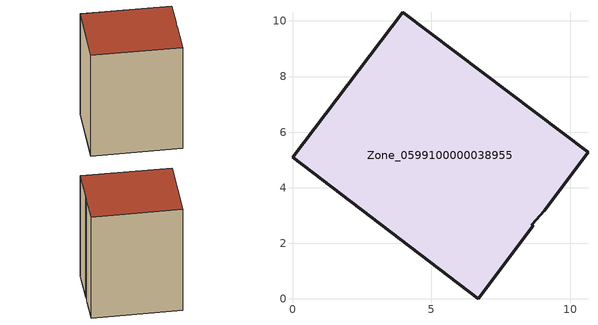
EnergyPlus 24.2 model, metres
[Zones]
Zone_0599100000038955
 floor ground (C_G): 10.63,5.27 9.05,3.17 8.63,2.69 8.64,2.62 6.68,0 0,5.09 3.97,10.32 z0
 wall outside (C_F): 0,5.09 6.68,0 8.64,2.62 8.63,2.69 9.05,3.17 10.63,5.27 3.97,10.32 0,5.09 z0:11.13
 roof outside (C_R): 9.05,3.17 10.63,5.27 3.97,10.32 0,5.09 6.68,0 8.64,2.62 8.63,2.69 z11.13
[BUILDING]
Pand.0599100000038955: North Axis=0; Terrain=City; Loads Convergence Tolerance Value=0.04; Temperature Convergence Tolerance Value=0.4; Solar Distribution=FullExterior; Maximum Number of Warmup Days=25; Minimum Number of Warmup Days=1
[Site:Location]
Rotterdam.The.Hague.AP_ZH_NLD Design_Conditions: Latitude=51.96; Longitude=4.45; Time Zone=1; Elevation=-4.5
[SITE:GROUNDTEMPERATURE:BUILDINGSURFACE]
18, 18, 18, 18, 18, 18, 18, 18, 18, 18, 18, 18
[MATERIAL] Thermal Absorptance=0.9; Solar Absorptance=0.7; Visible Absorptance=0.7
Name | Roughness | Thickness | Conductivity | Density | Specific Heat
G.TI.1946 | MediumSmooth | 0.15 | 1 | 540 | 1210
F.TI.1946 | Rough | 0.3 | 0.857143 | 1920 | 840
R.TI.1946 | MediumRough | 0.2 | 0.1 | 1500 | 1000
[CONSTRUCTION]
C_G: G.TI.1946
C_F: F.TI.1946
C_R: R.TI.1946
[ZONE]
Zone_0599100000038955: Type=1; Multiplier=1; Ceiling Height=Autocalculate; Volume=Autocalculate; Floor Area=autocalculate; Part of Total Floor Area=Yes
[ZONEINFILTRATION:DESIGNFLOWRATE]
Infil_Zone_0599100000038955: Zone or ZoneList or Space or SpaceList=Zone_0599100000038955; Schedule=AlwaysOn; Design Flow Rate Calculation Method=Flow/Area; Flow Rate per Floor Area=0.003; Constant Term Coefficient=1; Temperature Term Coefficient=0; Velocity Term Coefficient=0; Velocity Squared Term Coefficient=0
[HVACTEMPLATE:ZONE:IDEALLOADSAIRSYSTEM]
Zone_0599100000038955: Maximum Heating Supply Air Temperature=50; Minimum Cooling Supply Air Temperature=13; Maximum Heating Supply Air Humidity Ratio=0.0156; Minimum Cooling Supply Air Humidity Ratio=0.0077; Heating Limit=NoLimit; Cooling Limit=NoLimit; Dehumidification Control Type=ConstantSensibleHeatRatio; Cooling Sensible Heat Ratio=0.7; Dehumidification Setpoint=60; Humidification Control Type=None; Humidification Setpoint=30; Outdoor Air Method=None; Outdoor Air Flow Rate per Person=0.00944; Outdoor Air Flow Rate per Zone Floor Area=0; Outdoor Air Flow Rate per Zone=0; Demand Controlled Ventilation Type=None; Outdoor Air Economizer Type=NoEconomizer; Heat Recovery Type=None; Sensible Heat Recovery Effectiveness=0.7; Latent Heat Recovery Effectiveness=0.65
[ZONECONTROL:THERMOSTAT]
ThermostatControl_Zone_0599100000038955: Zone or ZoneList=Zone_0599100000038955; Control Type Schedule=DualSetpointControlType; Control 1=Thermostat_Zone_0599100000038955; Temperature Difference Between Cutout And Setpoint=0
[THERMOSTATSETPOINT:DUALSETPOINT]
Thermostat_Zone_0599100000038955: Heating Setpoint Temperature Schedule=HeatingSetpoint_Zone_0599100000038955; Cooling Setpoint Temperature Schedule=CoolingSetpoint_Zone_0599100000038955
[SCHEDULE:COMPACT]
HeatingSetpoint_Zone_0599100000038955: Through: 12/31, For: AllDays, Until: 24:00, 21
CoolingSetpoint_Zone_0599100000038955: Through: 12/31, For: AllDays, Until: 24:00, 24
DualSetpointControlType: Through: 12/31, For: AllDays, Until: 24:00, 4
AlwaysOn: Through: 12/31, For: AllDays, Until: 24:00, 1
